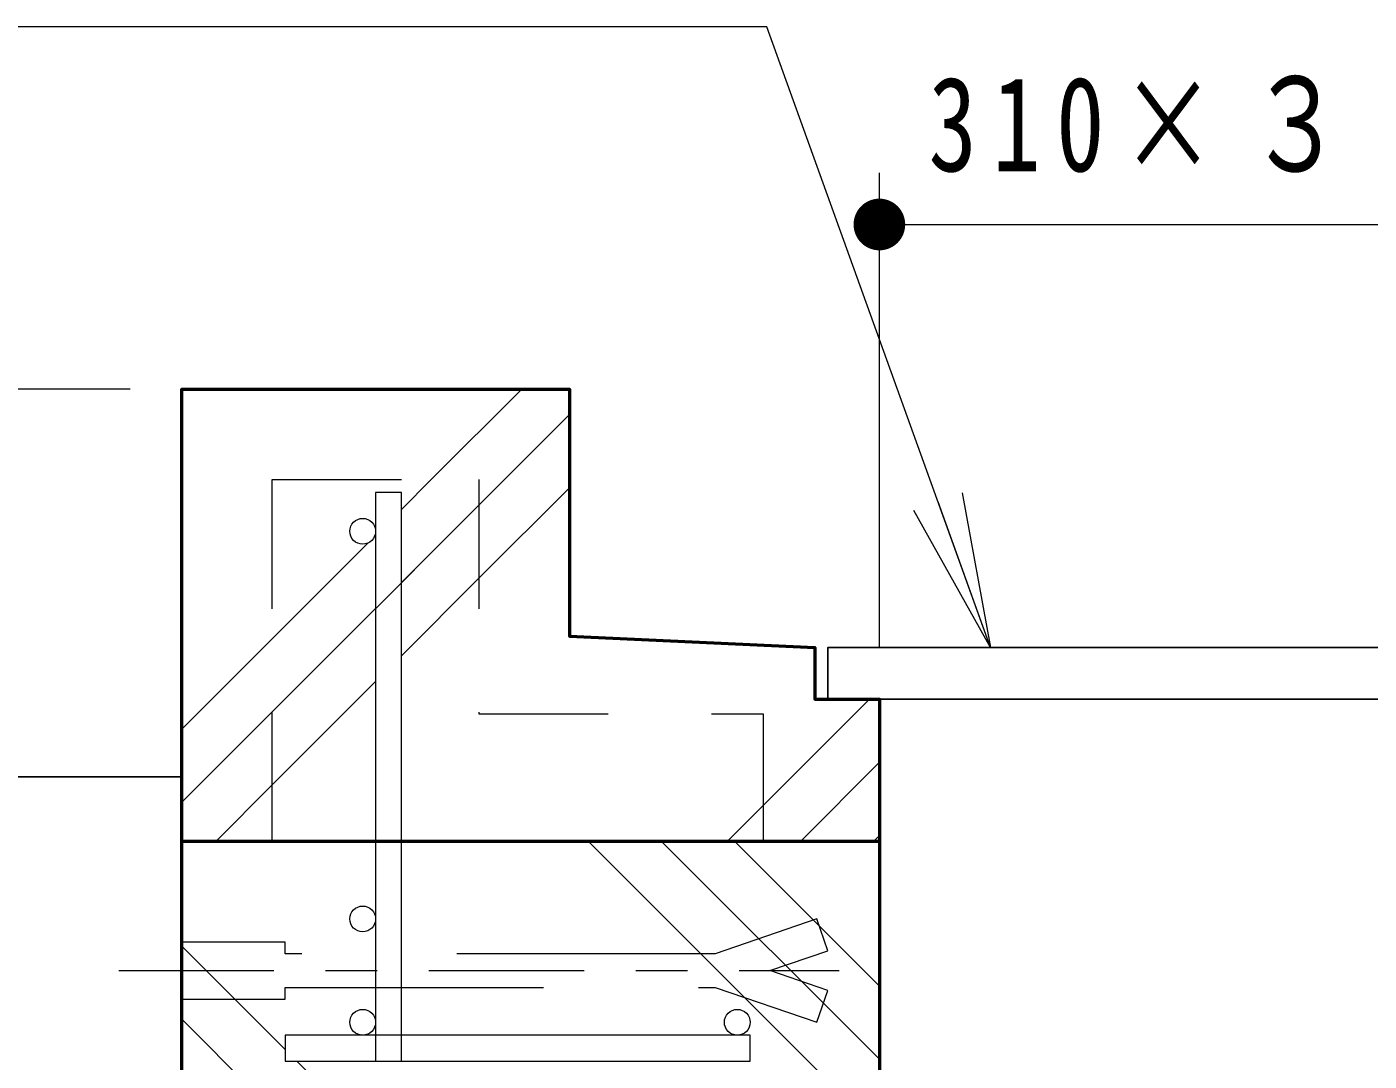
# Model space of a CAD drawing. Units: millimetres on the paper, scale 1:20. Extents: x -385 to 0, y -5 to 267.
# Drawn here: x -83.63 to -57.65, y 93.96 to 113.98 of the extents above; entities that cross this region are included whole.
import ezdxf

# ---------------------------------------------------------------- set-up
doc = ezdxf.new("R2010")
doc.units = ezdxf.units.MM
for name, pattern in [('USER1', [4.5, 2.5, -2]), ('USER2', [6, 3, -1, 1, -1]), ('USER4', [8, 5, -3])]:
    doc.linetypes.add(name, pattern=pattern)
doc.layers.add('LY_1', color=7, linetype='Continuous', lineweight=13)
doc.styles.add('ＭＳ ゴシック', font='')
doc.styles.get('ＭＳ ゴシック').set_extended_font_data('MS Gothic')

# ---------------------------------------------------------------- blocks, each defined once
blk = doc.blocks.new('filled_dot')
at = {"color": 0, "linetype": 'Continuous', "lineweight": -2, "const_width": 1.25}
blk.add_lwpolyline([(-0.625, 0, 1), (0.625, 0, 1)], format="xyb", close=True, dxfattribs=at)

msp = doc.modelspace()

# ---------------------------------------------------------------- linework, layer by layer
at = {"layer": 'LY_1'}
for p, q in [((-67.132, 101.966), (-67.132, 111.152)), ((-67.132, 110.152), (-51.632, 110.152)), ((-81.632, 106.966), (-94.132, 106.966)), ((-75.804, 105.216), (-74.054, 106.966)), ((-74.882, 104.723), (-73.132, 106.473)), ((-76.382, 104.638), (-75.804, 105.216)), ((-74.882, 103.309), (-73.132, 105.059)), ((-76.382, 103.223), (-74.882, 104.723)), ((-64.98, 101.966), (-65.997, 104.788)), ((-65.527, 104.958), (-64.98, 101.966)), ((-64.98, 101.966), (-66.468, 104.618)), ((-78.882, 102.138), (-77.033, 103.986)), ((-76.902, 104.118), (-76.882, 104.138)), ((-76.382, 101.809), (-74.882, 103.309)), ((-78.882, 100.723), (-76.882, 102.723)), ((-80.632, 100.388), (-78.882, 102.138)), ((-78.882, 99.309), (-76.882, 101.309)), ((-69.382, 98.91), (-67.326, 100.966)), ((-80.632, 98.973), (-78.882, 100.723)), ((-68.661, 98.216), (-67.132, 99.746)), ((-79.975, 98.216), (-78.882, 99.309)), ((-70.076, 98.216), (-69.382, 98.91)), ((-72.76, 98.216), (-67.132, 92.588)), ((-71.346, 98.216), (-67.132, 94.002)), ((-69.932, 98.216), (-67.132, 95.416)), ((-67.247, 98.216), (-67.132, 98.331)), ((-80.632, 96.188), (-78.632, 94.188)), ((-80.632, 94.774), (-77.824, 91.966)), ((-78.409, 93.966), (-76.409, 91.966))]:
    msp.add_line(p, q, dxfattribs=at)
at = {"layer": 'LY_1', "color": 4}
msp.add_line((-77.632, 101.973), (-76.132, 103.473), dxfattribs=at)
at = {"layer": 'LY_1', "lineweight": 25}
msp.add_line((-80.632, 99.466), (-89.494, 99.466), dxfattribs=at)
at = {"layer": 'LY_1', "color": 140, "lineweight": 50}
msp.add_line((-67.132, 98.216), (-80.632, 98.216), dxfattribs=at)
at = {"layer": 'LY_1', "color": 253, "linetype": 'USER2'}
msp.add_line((-81.849, 95.716), (-67.911, 95.716), dxfattribs=at)
at = {"layer": 'LY_1'}
msp.add_lwpolyline([(-64.98, 101.966), (-69.309, 113.976), (-94.705, 113.976)], dxfattribs=at)
at = {"layer": 'LY_1', "color": 140, "lineweight": 50}
msp.add_lwpolyline([(-80.632, 91.966), (-80.632, 106.966), (-73.132, 106.966), (-73.132, 102.184), (-68.382, 101.966), (-68.382, 100.966), (-67.132, 100.966), (-67.132, 91.966)], dxfattribs=at)
at = {"layer": 'LY_1', "color": 140, "linetype": 'USER1'}
msp.add_lwpolyline([(-78.882, 98.216), (-78.882, 105.216), (-74.882, 105.216), (-74.882, 100.684), (-69.382, 100.684), (-69.382, 98.216)], dxfattribs=at)
at = {"layer": 'LY_1', "color": 1}
for points in [[(-76.882, 93.966), (-76.382, 93.966), (-76.382, 104.966), (-76.882, 104.966)], [(-69.632, 94.466), (-78.632, 94.466), (-78.632, 93.966), (-69.632, 93.966)]]:
    msp.add_lwpolyline(points, close=True, dxfattribs=at)
at = {"layer": 'LY_1', "color": 110, "lineweight": 25}
msp.add_lwpolyline([(-68.132, 100.966), (-68.132, 101.966), (-50.632, 101.966), (-50.632, 100.966)], close=True, dxfattribs=at)
at = {"layer": 'LY_1', "color": 253, "linetype": 'USER4'}
msp.add_lwpolyline([(-80.632, 95.166), (-78.632, 95.166), (-78.632, 95.391), (-70.311, 95.391), (-68.342, 94.716), (-68.132, 95.331), (-69.255, 95.716), (-68.132, 96.101), (-68.342, 96.716), (-70.311, 96.041), (-78.632, 96.041), (-78.632, 96.266), (-80.632, 96.266)], close=True, dxfattribs=at)
at = {"layer": 'LY_1', "color": 1}
for centre in [(-77.132, 104.216), (-77.132, 96.716), (-77.132, 94.716), (-69.882, 94.716)]:
    msp.add_circle(centre, 0.25, dxfattribs=at)

# ---------------------------------------------------------------- block references
at = {"layer": 'LY_1', "xscale": 0.4, "yscale": 0.4}
msp.add_blockref('filled_dot', (-67.132, 110.152), dxfattribs=at)

# ---------------------------------------------------------------- texts
at = {"layer": 'LY_1', "insert": (-59.382, 111.152), "char_height": 1.833, "attachment_point": 8, "style": 'ＭＳ ゴシック'}
msp.add_mtext('\\T1.32;\\W0.75;310×３１０', dxfattribs=at)

doc.saveas('drawing.dxf')
